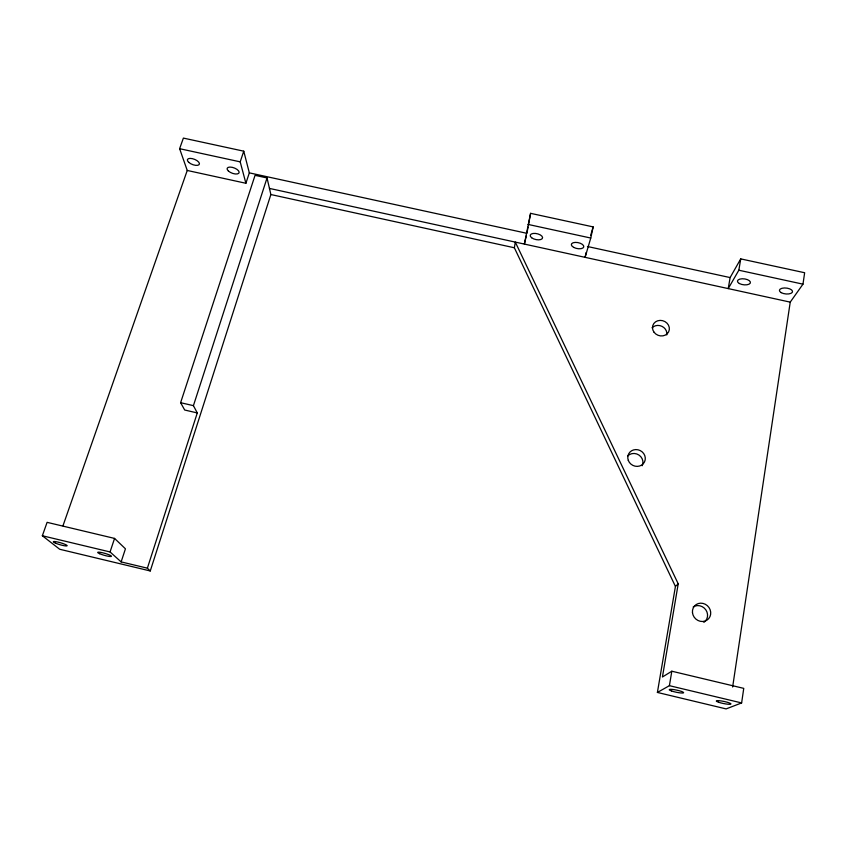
<?xml version="1.0" encoding="UTF-8"?>
<svg xmlns="http://www.w3.org/2000/svg" width="847" height="847" viewBox="0 0 847 847"><rect width="100%" height="100%" fill="white"/><g stroke="black" fill="none" stroke-linecap="round" stroke-linejoin="round"><path stroke-width="1.27" d="M741.623 702.936L743.751 688.367L671.819 671.216L662.428 677.007L678.214 583.837L515.304 242.104L514.362 247.769L675.43 586.442L657.399 692.444L726.112 708.907L741.623 702.936L669.405 685.678L657.399 692.444M732.634 687.012L790.23 302.135L802.977 284.158L804.65 272.734L740.733 258.886L730.114 277.572L728.24 288.594L738.838 270.225L740.733 258.886M669.405 685.678L671.819 671.216M586.135 252.522L585.097 257.34L590.761 238.039L593.165 226.901L530.593 213.338L524.378 244.084L526.347 235.71M528.062 227.07L526.908 233.317L249.325 172.862L243.756 151.179L183.386 138.093L179.617 148.691L187.24 170.459L62.974 525.796M528.517 224.571L530.593 213.338M590.655 235.477L593.165 226.901M267.038 177.955L270.871 194.535L150.268 570.963L147.378 568.178L197.287 412.934L193.423 405.649L267.038 177.955L255.053 175.34L180.612 402.696L184.699 410.022L197.287 412.934M147.378 568.178L121.132 561.9L125.441 548.814L114.567 538.417L47.104 522.345L42.35 535.759L59.682 549.258L150.268 570.963M187.24 170.459L245.895 183.27L249.325 172.862M121.132 561.9L110.057 551.948L114.567 538.417M245.895 183.27L240.199 161.851L243.756 151.179M675.43 586.442L678.214 583.837M179.617 148.691L240.199 161.851M527.977 224.402L590.761 238.039M738.838 270.225L802.977 284.158M587.437 246.498L730.114 277.572M269.452 188.415L790.23 302.135M270.871 194.535L514.362 247.769M180.612 402.696L193.423 405.649M42.35 535.759L110.057 551.948M693.217 606.907A9.412 8.724 45.8 0 1 705.858 609.893A9.412 8.724 45.8 0 1 703.846 622.376M627.648 456.035A8.809 8.195 27.7 0 1 638.956 455.051A8.809 8.195 27.7 0 1 642.142 465.755M652.105 327.789A8.459 7.612 20.4 0 1 662.015 326.36A8.459 7.612 20.4 0 1 666.758 334.936M781.178 292.628A6.617 2.975 6.1 0 0 792.284 292.374A6.617 2.975 6.1 0 0 784.449 287.959A6.617 2.975 6.1 0 0 781.178 292.628M739.346 283.512A6.543 2.986 7 0 0 750.22 283.216A6.543 2.986 7 0 0 742.247 278.769A6.543 2.986 7 0 0 739.346 283.512M573.758 247.419A6.331 3.007 11.4 0 0 583.752 246.953A6.331 3.007 11.4 0 0 575.198 242.401A6.331 3.007 11.4 0 0 573.758 247.419M531.62 237.742A6.31 2.996 12.6 0 0 542.196 238.695A6.31 2.996 12.6 0 0 535.42 233.433A6.31 2.996 12.6 0 0 531.62 237.742M228.394 171.02A6.363 2.837 20.6 0 0 238.748 173.296A6.363 2.837 20.6 0 0 232.258 167.335A6.363 2.837 20.6 0 0 228.394 171.02M188.775 162.391A6.405 2.806 21.4 0 0 199.087 164.657A6.405 2.806 21.4 0 0 192.333 158.643A6.405 2.806 21.4 0 0 188.775 162.391M55.457 543.139A7.2 1.006 16.2 0 0 66.966 545.902A7.2 1.006 16.2 0 0 58.327 542.186A7.2 1.006 16.2 0 0 55.457 543.139M99.639 553.705A7.147 1.016 15.9 0 0 111.201 556.479A7.147 1.016 15.9 0 0 102.889 552.847A7.147 1.016 15.9 0 0 99.639 553.705M671.586 690.983A7.379 1.08 12 0 0 683.487 692.867A7.379 1.08 12 0 0 674.201 689.659A7.379 1.08 12 0 0 671.586 690.983M718.563 702.227A7.464 1.069 11.7 0 0 730.739 704.175A7.464 1.069 11.7 0 0 721.644 701.009A7.464 1.069 11.7 0 0 718.563 702.227M692.465 612.603A9.508 8.819 45.5 0 0 706.97 620.142A9.508 8.819 45.5 0 0 705.297 604.26A9.508 8.819 45.5 0 0 692.465 612.603M654.053 332.236A8.544 7.676 20.3 0 0 668.611 331.897A8.544 7.676 20.3 0 0 660.141 320.388A8.544 7.676 20.3 0 0 654.053 332.236M628.294 460.376A8.904 8.279 27.5 0 0 643.254 463.764A8.904 8.279 27.5 0 0 638.056 449.799A8.904 8.279 27.5 0 0 628.294 460.376"/></g></svg>
